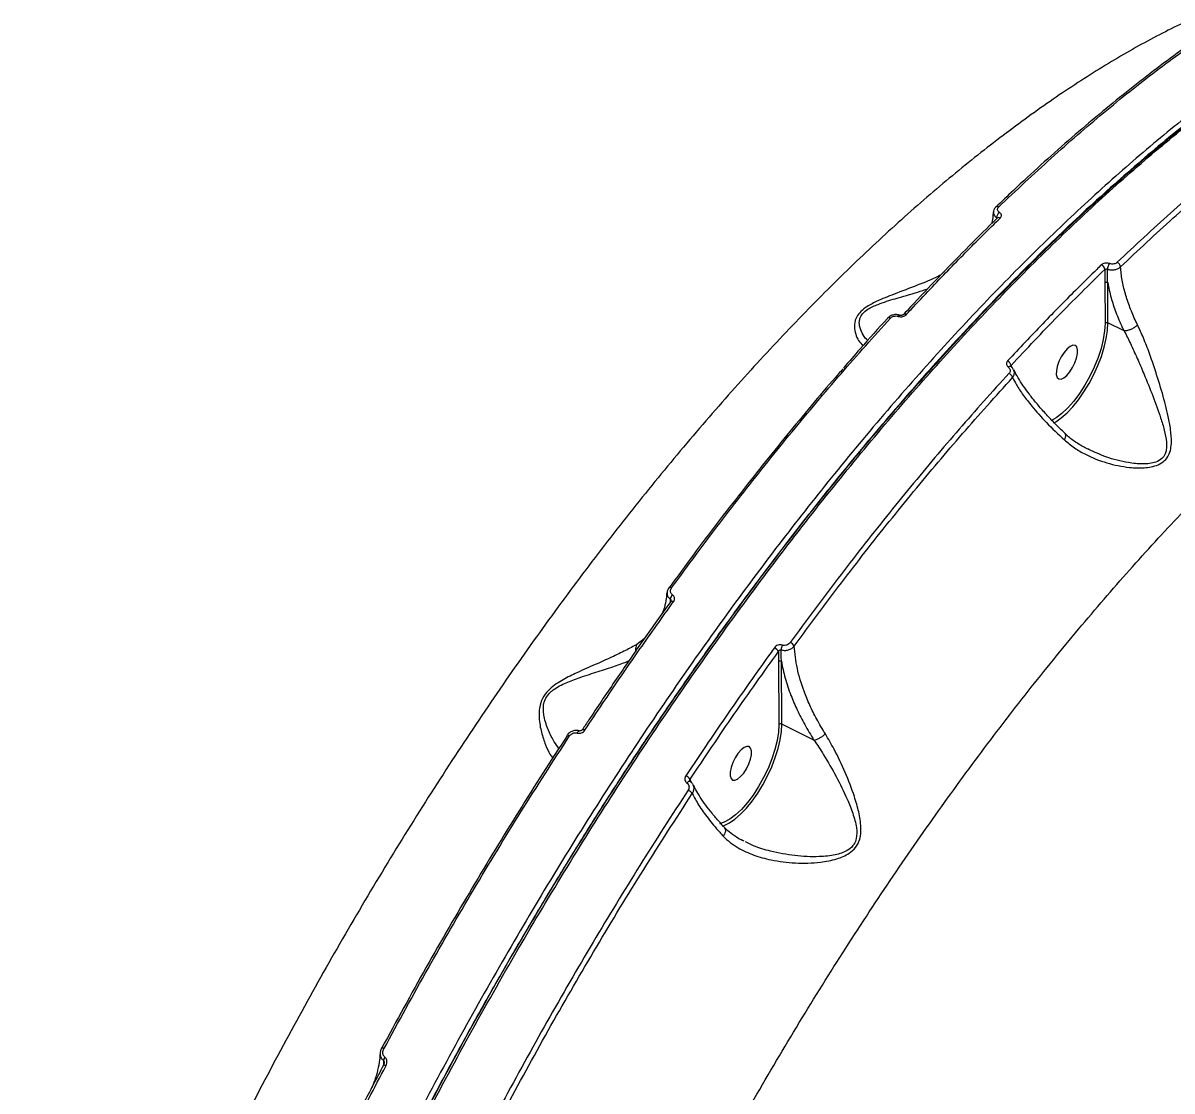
# Model space of a CAD drawing. Header units: millimetres. Extents: x -6879 to 7341, y -8047 to 7187.
# Drawn here: x -272.4 to 4.3, y 3752.5 to 4009.6 of the extents above; entities that cross this region are included whole.
import ezdxf

# ---------------------------------------------------------------- set-up
doc = ezdxf.new("R2010")
doc.units = ezdxf.units.MM
for name, color, linetype in [('DIKOM_ОБЪЕКТ', 7, 'Continuous'), ('DIKOM_РАЗМЕР_ЗОНА', 7, 'Continuous'), ('DIKOM_РАЗМЕР_ОБЪЕКТА', 7, 'Continuous')]:
    doc.layers.add(name, color=color, linetype=linetype)
doc.styles.add('style1', font='arial.ttf', dxfattribs={"width": 0.8})
doc.dimstyles.new('1-50', dxfattribs={"dimtxt": 300, "dimasz": 200, "dimexe": 100, "dimexo": 0, "dimgap": 100, "dimtad": 0, "dimdec": 0, "dimtxsty": 'style1', "dimcen": 0, "dimclrd": 7, "dimclre": 7, "dimadec": 1, "dimazin": 2, "dimtfac": 1, "dimtdec": 0, "dimtmove": 1, "dimatfit": 3, "dimfxl": 0, "dimlwd": 25, "dimlwe": 18, "dimarcsym": 0})

# ---------------------------------------------------------------- blocks, each defined once
blk = doc.blocks.new('*D19')
at = {"layer": 'Defpoints', "color": 0, "transparency": 16777216}
for p in [(5624.04, 6094.27), (-4435.35, 2864.29), (5624.04, -2640.11)]:
    blk.add_point(p, dxfattribs=at)
at = {"layer": 'DIKOM_РАЗМЕР_ОБЪЕКТА', "color": 7, "lineweight": 18, "transparency": 16777216}
for p, q in [((-4435.35, 2864.29), (-4435.35, 6194.27)), ((5624.04, -2640.11), (5624.04, 6194.27))]:
    blk.add_line(p, q, dxfattribs=at)
at = {"layer": 'DIKOM_РАЗМЕР_ОБЪЕКТА', "color": 7, "lineweight": 25, "transparency": 16777216}
for p, q in [((-4235.35, 6094.27), (2113.67, 6094.27)), ((5424.04, 6094.27), (3193.46, 6094.27))]:
    blk.add_line(p, q, dxfattribs=at)
at = {"layer": 'DIKOM_РАЗМЕР_ОБЪЕКТА', "color": 7, "transparency": 16777216}
for points in [[(-4235.35, 6127.6), (-4235.35, 6060.94), (-4435.35, 6094.27)], [(5424.04, 6127.6), (5424.04, 6060.94), (5624.04, 6094.27)]]:
    blk.add_solid(points, dxfattribs=at)
at = {"layer": 'DIKOM_РАЗМЕР_ОБЪЕКТА', "color": 0, "transparency": 16777216, "insert": (2653.56, 6094.27), "char_height": 300, "attachment_point": 5, "style": 'style1'}
blk.add_mtext('10100', dxfattribs=at)
blk = doc.blocks.new('*D17')
at = {"layer": 'Defpoints', "color": 0, "transparency": 16777216}
for p in [(-5935.35, 6990.27), (-5935.35, 998.27), (7340.79, -2830.86)]:
    blk.add_point(p, dxfattribs=at)
at = {"layer": 'DIKOM_РАЗМЕР_ЗОНА', "color": 7, "lineweight": 18, "transparency": 16777216}
for p, q in [((-5935.35, 998.27), (-5935.35, 7090.27)), ((7340.79, -2830.86), (7340.79, 7090.27))]:
    blk.add_line(p, q, dxfattribs=at)
at = {"layer": 'DIKOM_РАЗМЕР_ЗОНА', "color": 7, "lineweight": 25, "transparency": 16777216}
for p, q in [((-5735.35, 6990.27), (2016.67, 6990.27)), ((7140.79, 6990.27), (3096.46, 6990.27))]:
    blk.add_line(p, q, dxfattribs=at)
at = {"layer": 'DIKOM_РАЗМЕР_ЗОНА', "color": 7, "transparency": 16777216}
for points in [[(-5735.35, 7023.6), (-5735.35, 6956.94), (-5935.35, 6990.27)], [(7140.79, 7023.6), (7140.79, 6956.94), (7340.79, 6990.27)]]:
    blk.add_solid(points, dxfattribs=at)
at = {"layer": 'DIKOM_РАЗМЕР_ЗОНА', "color": 0, "transparency": 16777216, "insert": (2556.56, 6990.27), "char_height": 300, "attachment_point": 5, "style": 'style1'}
blk.add_mtext('13300', dxfattribs=at)

msp = doc.modelspace()

# ---------------------------------------------------------------- linework, layer by layer
at = {"layer": 'DIKOM_ОБЪЕКТ', "color": 7, "linetype": 'Continuous', "lineweight": 15}
for p, q in [((-38.19, 3965.29), (-38.23, 3965.25)), ((-38, 3962.72), (-38, 3962.42)), ((-37.81, 3962.61), (-37.82, 3962.61)), ((-11.93, 3950.25), (-11.93, 3946.98)), ((-11.93, 3946.98), (-11.86, 3937.27)), ((-11.16, 3937.36), (-11.23, 3947.07)), ((-64.25, 3938.51), (-64.27, 3938.49)), ((-7.3, 3935.44), (-11.16, 3937.36)), ((-34.24, 3926.56), (-34.48, 3927.14)), ((-15.78, 3906.93), (-16.02, 3907.04)), ((-122.82, 3861.34), (-124.6, 3859.99)), ((-90.51, 3858.26), (-90.5, 3855.83)), ((-90.5, 3855.83), (-90.39, 3840.7)), ((-89.69, 3840.79), (-89.81, 3855.92)), ((-81.96, 3836.94), (-89.69, 3840.79)), ((-111.43, 3826.68), (-111.78, 3827.5)), ((-98.76, 3812.6), (-99.08, 3812.75))]:
    msp.add_line(p, q, dxfattribs=at)
at = {"layer": 'DIKOM_ОБЪЕКТ', "color": 7, "linetype": 'Continuous', "lineweight": 15, "flags": 128}
for points in [[(-61.64, 3938.95), (-61.57, 3939.05), (-61.5, 3939.13), (-61.43, 3939.18), (-61.37, 3939.22), (-61.31, 3939.23), (-61.28, 3939.22)], [(-11.86, 3937.27), (-11.96, 3935.43), (-12.29, 3933.4), (-12.82, 3931.25), (-13.55, 3929.01), (-14.46, 3926.75), (-15.53, 3924.52), (-16.73, 3922.37), (-18.03, 3920.35), (-19.41, 3918.51), (-20.82, 3916.9), (-22.24, 3915.55), (-23.63, 3914.5), (-24.76, 3913.86)], [(-24.22, 3913.34), (-23.75, 3913.6), (-22.41, 3914.52), (-21.02, 3915.73), (-19.64, 3917.19), (-18.27, 3918.88), (-16.95, 3920.76), (-15.71, 3922.79), (-14.58, 3924.93), (-13.58, 3927.13), (-12.73, 3929.33), (-12.05, 3931.51), (-11.56, 3933.6), (-11.26, 3935.57), (-11.16, 3937.36)], [(-19.06, 3931.96), (-19.61, 3932), (-20.27, 3931.72), (-20.99, 3931.12), (-21.72, 3930.27), (-22.4, 3929.23), (-22.96, 3928.08), (-23.37, 3926.91), (-23.59, 3925.83), (-23.6, 3924.92), (-23.41, 3924.25), (-23.02, 3923.88), (-22.47, 3923.83), (-21.81, 3924.12), (-21.08, 3924.71), (-20.35, 3925.57), (-19.68, 3926.61), (-19.12, 3927.76), (-18.71, 3928.92), (-18.49, 3930), (-18.48, 3930.92), (-18.67, 3931.59), (-19.06, 3931.96)], [(-116.25, 3873.57), (-116.4, 3873.64), (-116.54, 3873.69), (-116.66, 3873.71), (-116.76, 3873.71), (-116.84, 3873.69), (-116.88, 3873.65)], [(-115.84, 3870.2), (-115.99, 3870.27), (-116.13, 3870.31), (-116.26, 3870.34), (-116.36, 3870.34), (-116.44, 3870.31), (-116.48, 3870.27)], [(-104.01, 3816.26), (-103.62, 3816.39), (-102.34, 3816.99), (-101, 3817.91), (-99.62, 3819.1), (-98.22, 3820.56), (-96.85, 3822.25), (-95.52, 3824.14), (-94.28, 3826.17), (-93.14, 3828.31), (-92.13, 3830.52), (-91.28, 3832.73), (-90.59, 3834.92), (-90.09, 3837.02), (-89.79, 3838.99), (-89.69, 3840.79)], [(-141.44, 3838.08), (-141.45, 3838.03), (-141.43, 3837.96)], [(-140.83, 3837.95), (-140.97, 3838.02), (-141.11, 3838.07), (-141.23, 3838.1), (-141.32, 3838.11), (-141.39, 3838.11), (-141.44, 3838.08), (-141.44, 3838.08)], [(-138.98, 3838.64), (-138.89, 3838.8), (-138.8, 3838.94), (-138.71, 3839.05), (-138.61, 3839.12), (-138.53, 3839.16), (-138.45, 3839.16), (-138.44, 3839.16)], [(-137.14, 3839.31), (-137.29, 3839.38), (-137.43, 3839.44), (-137.55, 3839.47), (-137.65, 3839.47), (-137.72, 3839.46), (-137.75, 3839.43)], [(-90.39, 3840.7), (-90.5, 3838.85), (-90.82, 3836.82), (-91.36, 3834.65), (-92.1, 3832.41), (-93.01, 3830.14), (-94.09, 3827.9), (-95.3, 3825.74), (-96.61, 3823.72), (-97.99, 3821.88), (-99.41, 3820.27), (-100.84, 3818.93), (-102.23, 3817.89), (-103.56, 3817.17), (-104.71, 3816.82)], [(-97.59, 3835.39), (-98.14, 3835.43), (-98.8, 3835.15), (-99.53, 3834.56), (-100.26, 3833.7), (-100.93, 3832.66), (-101.5, 3831.51), (-101.9, 3830.35), (-102.12, 3829.26), (-102.14, 3828.35), (-101.94, 3827.68), (-101.55, 3827.31), (-101.01, 3827.26), (-100.34, 3827.55), (-99.62, 3828.14), (-98.89, 3829), (-98.21, 3830.04), (-97.65, 3831.19), (-97.24, 3832.35), (-97.02, 3833.43), (-97.01, 3834.35), (-97.21, 3835.02), (-97.59, 3835.39)], [(-111.75, 3827), (-111.8, 3827.02), (-111.9, 3827.03), (-112.01, 3827.01), (-112.14, 3826.95), (-112.28, 3826.86), (-112.41, 3826.75), (-112.54, 3826.61)], [(-186.07, 3762.87), (-186.07, 3762.86), (-186.06, 3762.85)]]:
    msp.add_lwpolyline(points, dxfattribs=at)
at = {"layer": 'DIKOM_ОБЪЕКТ', "color": 7, "linetype": 'Continuous', "lineweight": 15}
for centre, radius, start, end in [((-37.83, 3964.79), 0.621, 55.9847, 125.3687), ((-36.3, 3962.58), 1.7, 125.5485, 175.3709), ((-37.45, 3962.12), 0.611, 55.3327, 127.1195), ((-8.53, 3950.1), 2.78, 145.7156, 175.7841), ((-9.54, 3950.69), 1.41, 7.0591, 64.0863), ((-13.32, 3950.12), 1.39, 5.3204, 64.5539), ((-11.51, 3946.51), 0.629, 63.4495, 131.3266), ((-63.91, 3938.02), 0.596, 53.8663, 124.8117), ((-60.05, 3938.93), 0.585, 53.2585, 127.2172), ((-11.44, 3936.8), 0.629, 63.4487, 131.3274), ((-35.96, 3926.85), 1.5, 11.1079, 65.142), ((-34.74, 3926.35), 0.555, 71.651, 138.7449), ((-35.65, 3923.84), 1.55, 13.6743, 64.7097), ((-116.77, 3873.57), 0.147, 143.7142, 181.5329), ((-114.79, 3870.64), 1.78, 134.7599, 172.61), ((-88.58, 3858.51), 2.13, 29.5028, 65.2834), ((-92.34, 3857.27), 2.08, 28.3151, 65.7913), ((-87.41, 3858.64), 2.46, 151.4722, 179.106), ((-90.09, 3855.35), 0.629, 63.4571, 131.3189), ((-89.98, 3840.23), 0.629, 63.4474, 131.3335), ((-113.89, 3825.95), 2.62, 36.1638, 65.5921), ((-113.46, 3822.34), 2.8, 38.2502, 65.101), ((-186.31, 3761.52), 1.38, 55.0492, 80.0579), ((-183.93, 3759.56), 1.72, 142.6277, 171.0149), ((-186.12, 3756.71), 2.04, 58.8416, 75.6969)]:
    msp.add_arc(centre, radius, start, end, dxfattribs=at)
for points, knots in [([(149.26, 4030.74), (147.55, 4031.44), (142.92, 4033.31), (134.93, 4035.39), (125.18, 4036.69), (114.84, 4036.81), (103.92, 4035.7), (92.45, 4033.34), (80.68, 4029.79), (68.65, 4025.07), (56.42, 4019.27), (43.79, 4012.28), (30.79, 4004.07), (17.46, 3994.65), (4.08, 3984.22), (-9.3, 3972.84), (-22.62, 3960.59), (-36.11, 3947.28), (-49.73, 3932.89), (-63.43, 3917.47), (-76.75, 3901.53), (-89.65, 3885.18), (-102.11, 3868.53), (-114.49, 3851.12), (-126.75, 3832.96), (-138.84, 3814.11), (-150.65, 3794.7), (-162.15, 3774.8), (-173.3, 3754.46), (-184.13, 3733.61), (-194.59, 3712.3), (-204.63, 3690.6), (-214.03, 3668.98), (-222.77, 3647.52), (-230.85, 3626.28), (-238.4, 3604.92), (-245.38, 3583.51), (-251.73, 3562.13), (-257.03, 3542.47), (-259.95, 3530.11), (-261.24, 3524.64)], [0, 0, 0, 0, 0.015651, 0.042167, 0.068704, 0.09522, 0.122506, 0.149814, 0.1771, 0.203616, 0.230153, 0.256669, 0.283955, 0.311263, 0.33855, 0.365065, 0.391602, 0.418118, 0.445404, 0.472713, 0.499999, 0.52556, 0.551139, 0.576701, 0.602949, 0.629218, 0.655467, 0.681983, 0.708519, 0.735035, 0.762321, 0.78963, 0.816916, 0.843432, 0.869969, 0.896485, 0.923771, 0.951079, 0.978366, 1, 1, 1, 1]), ([(126.92, 4035.74), (126.7, 4035.76), (124.85, 4035.95), (121.26, 4036.04), (116.14, 4035.97), (110.91, 4035.58), (105.56, 4034.92), (100.1, 4033.96), (94.52, 4032.7), (88.82, 4031.16), (83.01, 4029.33), (77.11, 4027.21), (71.13, 4024.81), (65.1, 4022.15), (59.03, 4019.21), (52.9, 4016.01), (46.72, 4012.53), (40.48, 4008.79), (34.18, 4004.78), (27.83, 4000.5), (21.41, 3995.94), (14.93, 3991.11), (8.38, 3986), (1.79, 3980.63), (-4.82, 3975.03), (-11.42, 3969.2), (-18.02, 3963.16), (-24.6, 3956.9), (-31.18, 3950.43), (-37.75, 3943.74), (-44.32, 3936.82), (-50.89, 3929.69), (-57.46, 3922.33), (-64.03, 3914.75), (-70.61, 3906.93), (-77.19, 3898.91), (-83.73, 3890.69), (-90.21, 3882.33), (-96.62, 3873.82), (-102.96, 3865.18), (-109.23, 3856.4), (-115.44, 3847.48), (-121.59, 3838.41), (-127.68, 3829.2), (-133.71, 3819.83), (-139.67, 3810.31), (-145.59, 3800.64), (-151.44, 3790.81), (-157.21, 3780.88), (-162.88, 3770.87), (-168.42, 3760.81), (-173.84, 3750.7), (-179.15, 3740.56), (-184.33, 3730.36), (-189.4, 3720.1), (-194.36, 3709.79), (-199.2, 3699.42), (-203.93, 3688.99), (-208.55, 3678.49), (-213.05, 3667.93), (-217.44, 3657.33), (-221.68, 3646.75), (-225.76, 3636.21), (-229.68, 3625.72), (-233.45, 3615.29), (-237.05, 3604.9), (-240.5, 3594.56), (-243.79, 3584.25), (-246.93, 3573.99), (-249.92, 3563.76), (-252.76, 3553.56), (-255.43, 3543.4), (-257.8, 3533.96), (-259.2, 3527.95), (-259.82, 3525.29)], [0, 0, 0, 0, 0.0019, 0.01588, 0.029853, 0.043833, 0.057831, 0.071862, 0.085941, 0.100083, 0.114302, 0.128567, 0.142778, 0.156919, 0.171006, 0.185054, 0.19908, 0.2131, 0.227127, 0.241174, 0.255256, 0.269388, 0.283588, 0.297851, 0.312092, 0.326248, 0.340343, 0.354395, 0.368418, 0.382428, 0.396443, 0.410472, 0.424531, 0.438637, 0.452806, 0.467048, 0.481292, 0.495462, 0.509568, 0.523624, 0.537648, 0.551655, 0.565661, 0.579679, 0.593723, 0.607808, 0.621952, 0.636169, 0.650415, 0.664605, 0.678726, 0.692794, 0.706824, 0.720832, 0.734836, 0.748847, 0.762881, 0.776951, 0.791075, 0.805268, 0.819516, 0.833736, 0.847877, 0.86196, 0.876001, 0.890015, 0.90402, 0.91803, 0.932057, 0.946117, 0.960225, 0.974398, 0.988642, 1, 1, 1, 1]), ([(-259.66, 3525.47), (-258.44, 3530.62), (-255.63, 3542.53), (-250.48, 3561.61), (-244.24, 3582.64), (-237.32, 3603.92), (-229.76, 3625.36), (-221.61, 3646.85), (-212.87, 3668.33), (-203.55, 3689.76), (-193.68, 3711.1), (-183.3, 3732.3), (-172.45, 3753.24), (-161.18, 3773.84), (-149.67, 3793.78), (-137.94, 3813.03), (-126.04, 3831.6), (-113.86, 3849.67), (-101.44, 3867.17), (-88.85, 3884.02), (-75.95, 3900.38), (-62.75, 3916.17), (-49.28, 3931.35), (-35.74, 3945.67), (-22.2, 3959.08), (-8.71, 3971.51), (4.68, 3982.92), (17.94, 3993.26), (31.06, 4002.53), (43.99, 4010.72), (56.68, 4017.79), (69.07, 4023.71), (80.35, 4028.15), (90.57, 4031.33), (99.79, 4033.5), (108.74, 4034.89), (117.5, 4035.5), (126.03, 4035.28), (134.29, 4034.21), (142.22, 4032.35), (147.17, 4030.41), (149.65, 4029.44)], [0, 0, 0, 0, 0.020433, 0.047303, 0.0742577, 0.1012555, 0.1282534, 0.1552081, 0.1820781, 0.2089481, 0.2359029, 0.2629007, 0.2898985, 0.3168533, 0.3437233, 0.3696029, 0.3955582, 0.4215519, 0.4475457, 0.473501, 0.4993807, 0.5262505, 0.5532052, 0.5802031, 0.6072009, 0.6341554, 0.6610255, 0.6878954, 0.7148501, 0.7418479, 0.7688455, 0.7958001, 0.8226701, 0.8444426, 0.8662375, 0.8880323, 0.9098048, 0.9323412, 0.9549024, 0.9774638, 1, 1, 1, 1]), ([(-259.39, 3524.75), (-258.46, 3528.71), (-255.95, 3539.36), (-251.29, 3557.02), (-245.27, 3577.74), (-238.52, 3598.9), (-231.05, 3620.43), (-222.87, 3642.28), (-214.15, 3663.94), (-204.95, 3685.37), (-195.31, 3706.49), (-185.08, 3727.65), (-174.26, 3748.77), (-162.88, 3769.78), (-151.19, 3790.21), (-139.24, 3810.02), (-127.08, 3829.15), (-114.51, 3847.92), (-101.56, 3866.25), (-88.26, 3884.06), (-74.91, 3900.96), (-61.56, 3916.91), (-48.25, 3931.89), (-34.76, 3946.16), (-21.14, 3959.63), (-7.43, 3972.23), (6.07, 3983.69), (19.32, 3993.99), (32.28, 4003.14), (45.16, 4011.3), (57.92, 4018.39), (70.5, 4024.36), (82.12, 4028.88), (92.79, 4032.14), (102.57, 4034.33), (112.05, 4035.61), (120.28, 4036.06), (125.19, 4035.69), (127.18, 4035.54)], [0, 0, 0, 0, 0.016806, 0.045276, 0.073769, 0.102239, 0.131537, 0.160858, 0.190155, 0.218625, 0.247118, 0.275588, 0.304886, 0.334207, 0.363504, 0.391975, 0.420467, 0.448937, 0.478235, 0.507556, 0.536853, 0.565324, 0.593816, 0.622286, 0.651584, 0.680905, 0.710202, 0.738673, 0.767165, 0.795635, 0.824932, 0.854254, 0.883551, 0.90833, 0.933138, 0.957947, 0.98299, 1, 1, 1, 1]), ([(36.89, 4020.35), (35.36, 4020.01), (30.38, 4018.92), (21.56, 4015.92), (10.49, 4011.42), (-0.87, 4005.79), (-12.49, 3999.11), (-24.35, 3991.39), (-36.4, 3982.66), (-48.6, 3972.98), (-60.89, 3962.39), (-73.22, 3950.9), (-85.59, 3938.51), (-97.97, 3925.27), (-110.32, 3911.23), (-122.58, 3896.46), (-134.7, 3881.02), (-146.64, 3864.94), (-158.39, 3848.24), (-169.92, 3830.97), (-181.2, 3813.18), (-192.17, 3794.96), (-202.79, 3776.39), (-213.03, 3757.52), (-222.86, 3738.38), (-232.27, 3718.99), (-241.24, 3699.43), (-249.72, 3679.8), (-257.68, 3660.19), (-264.52, 3642.11), (-270.41, 3625.58), (-273.7, 3615.6), (-275.34, 3610.61)], [0, 0, 0, 0, 0.015209, 0.049708, 0.084152, 0.118488, 0.152825, 0.18727, 0.221771, 0.256271, 0.290716, 0.325054, 0.359415, 0.393884, 0.428408, 0.462933, 0.497402, 0.531764, 0.566181, 0.600706, 0.635286, 0.669866, 0.704391, 0.738809, 0.773311, 0.80792, 0.842585, 0.877251, 0.911861, 0.946363, 0.973182, 1, 1, 1, 1]), ([(12.19, 4007.09), (12.11, 4007.03), (9.88, 4005.52), (5.49, 4002.32), (-1, 3997.46), (-7.54, 3992.33), (-14.1, 3986.94), (-20.7, 3981.31), (-27.31, 3975.43), (-33.15, 3970.07), (-36.78, 3966.58), (-38.19, 3965.22)], [0, 0, 0, 0, 0.005263, 0.135253, 0.265358, 0.395552, 0.525804, 0.656085, 0.786357, 0.916591, 1, 1, 1, 1]), ([(-37.48, 3965.3), (-33.26, 3969.28), (-24.81, 3977.25), (-12.17, 3988.12), (0.44, 3998.24), (8.75, 4004.18), (12.91, 4007.15)], [0, 0, 0, 0, 0.248596, 0.49719, 0.748595, 1, 1, 1, 1]), ([(41.44, 3993.64), (37.33, 3990.72), (29.12, 3984.87), (16.57, 3974.85), (3.89, 3964), (-4.65, 3955.97), (-8.92, 3951.96)], [0, 0, 0, 0, 0.248595, 0.49719, 0.748595, 1, 1, 1, 1]), ([(-8.14, 3950.87), (-3.93, 3954.83), (4.5, 3962.75), (17.11, 3973.55), (29.68, 3983.6), (37.97, 3989.5), (42.11, 3992.45)], [0, 0, 0, 0, 0.248596, 0.49719, 0.748596, 1, 1, 1, 1]), ([(-177.96, 3563.07), (-176.21, 3568.75), (-172.7, 3580.12), (-166.86, 3597.32), (-160.61, 3614.57), (-153.83, 3632.08), (-146.54, 3649.82), (-138.72, 3667.73), (-130.5, 3685.53), (-121.62, 3703.76), (-112.03, 3722.37), (-101.72, 3741.28), (-91.03, 3759.85), (-80, 3778.01), (-68.69, 3795.66), (-57.14, 3812.72), (-45.37, 3829.16), (-33.42, 3844.97), (-21.29, 3860.11), (-9.05, 3874.52), (3.24, 3888.13), (15.53, 3900.89), (27.81, 3912.74), (40.04, 3923.69), (52.22, 3933.74), (64.27, 3942.82), (76.14, 3950.9), (88.01, 3958.08), (99.83, 3964.25), (111.55, 3969.35), (122.95, 3973.26), (133.95, 3975.93), (144.58, 3977.46), (151.26, 3977.43), (154.6, 3977.42)], [0, 0, 0, 0, 0.027766, 0.055566, 0.083366, 0.111132, 0.140037, 0.16898, 0.197923, 0.226828, 0.258637, 0.290548, 0.32251, 0.354472, 0.386382, 0.418191, 0.449895, 0.4817, 0.513556, 0.545411, 0.577215, 0.608919, 0.640548, 0.672276, 0.704055, 0.735835, 0.767563, 0.799191, 0.832594, 0.866027, 0.89943, 0.932943, 0.966487, 1, 1, 1, 1]), ([(-38.17, 3965.27), (-38.29, 3965.15), (-38.57, 3964.87), (-38.77, 3964.42), (-38.74, 3964.12), (-38.74, 3964.06)], [0, 0, 0, 0, 0.3623083, 0.8623859, 1, 1, 1, 1]), ([(-37.29, 3963.96), (-37.4, 3964.05), (-37.62, 3964.23), (-37.77, 3964.58), (-37.75, 3964.93), (-37.61, 3965.17), (-37.5, 3965.28), (-37.48, 3965.3)], [0, 0, 0, 0, 0.237728, 0.475495, 0.713754, 0.952028, 1, 1, 1, 1]), ([(-37.81, 3962.61), (-38.14, 3962.29), (-40.67, 3959.87), (-45.42, 3955.11), (-52.06, 3948.3), (-57.06, 3943.04), (-59.83, 3940), (-60.4, 3939.38)], [0, 0, 0, 0, 0.043144, 0.336724, 0.630911, 0.924817, 1, 1, 1, 1]), ([(-59.7, 3939.39), (-59.32, 3939.81), (-57.41, 3941.88), (-52.69, 3946.91), (-45.54, 3954.34), (-39.91, 3959.86), (-37.1, 3962.63)], [0, 0, 0, 0, 0.050768, 0.253853, 0.6267, 1, 1, 1, 1]), ([(-38.82, 3964.1), (-38.84, 3963.6), (-38.88, 3962.61), (-39.07, 3961.73), (-39.17, 3961.29)], [0, 0, 0, 0, 0.498633, 1, 1, 1, 1]), ([(-38.73, 3964.09), (-38.74, 3963.99), (-38.78, 3963.68), (-38.54, 3963.18), (-38.18, 3962.87), (-38, 3962.72)], [0, 0, 0, 0, 0.212974, 0.606363, 1, 1, 1, 1]), ([(-38, 3962.72), (-37.96, 3962.69), (-37.9, 3962.65), (-37.88, 3962.6), (-37.87, 3962.58)], [0, 0, 0, 0, 0.666264, 1, 1, 1, 1]), ([(-37.1, 3962.63), (-37.08, 3962.65), (-36.97, 3962.76), (-36.83, 3963), (-36.81, 3963.35), (-36.96, 3963.7), (-37.18, 3963.87), (-37.29, 3963.96)], [0, 0, 0, 0, 0.048934, 0.287079, 0.524996, 0.76258, 1, 1, 1, 1]), ([(-10.82, 3951.67), (-10.86, 3951.68), (-11.04, 3951.74), (-11.41, 3951.81), (-11.92, 3951.78), (-12.39, 3951.64), (-12.61, 3951.46), (-12.72, 3951.38)], [0, 0, 0, 0, 0.04794, 0.28563, 0.523616, 0.761769, 1, 1, 1, 1]), ([(-8.92, 3951.96), (-9.03, 3951.87), (-9.25, 3951.7), (-9.73, 3951.56), (-10.24, 3951.53), (-10.61, 3951.6), (-10.79, 3951.66), (-10.82, 3951.67)], [0, 0, 0, 0, 0.237812, 0.475485, 0.713515, 0.951541, 1, 1, 1, 1]), ([(-51.45, 3948.9), (-51.63, 3948.81), (-53.34, 3947.92), (-57.13, 3946.39), (-61.5, 3944.74), (-64.83, 3943.45), (-67.19, 3942.44), (-69.4, 3941.27), (-71.05, 3939.85), (-72.06, 3938.24), (-72.32, 3936.43), (-71.96, 3934.64), (-71.25, 3932.98), (-70.53, 3932.27), (-70.16, 3931.89)], [0, 0, 0, 0, 0.017082, 0.16385, 0.314985, 0.372285, 0.430268, 0.506908, 0.561491, 0.615905, 0.702781, 0.795972, 0.891177, 1, 1, 1, 1]), ([(-12.72, 3951.38), (-13.1, 3951.01), (-15.01, 3949.15), (-19.74, 3944.5), (-26.89, 3937.23), (-32.51, 3931.22), (-35.32, 3928.22)], [0, 0, 0, 0, 0.050771, 0.253857, 0.626699, 1, 1, 1, 1]), ([(-34.48, 3927.14), (-30.73, 3931.15), (-23.21, 3939.17), (-15.69, 3946.55), (-11.93, 3950.25)], [0, 0, 0, 0, 0.499448, 1, 1, 1, 1]), ([(-11.93, 3950.25), (-11.89, 3950.27), (-11.82, 3950.32), (-11.66, 3950.36), (-11.5, 3950.36), (-11.37, 3950.34), (-11.31, 3950.31), (-11.3, 3950.31)], [0, 0, 0, 0, 0.238475, 0.476988, 0.714911, 0.952201, 1, 1, 1, 1]), ([(-11.3, 3950.31), (-11.25, 3950.29), (-10.94, 3950.19), (-10.32, 3950.1), (-9.47, 3950.17), (-8.69, 3950.42), (-8.32, 3950.72), (-8.14, 3950.87)], [0, 0, 0, 0, 0.048535, 0.286734, 0.524688, 0.762289, 1, 1, 1, 1]), ([(-11.23, 3947.07), (-11.24, 3947.31), (-11.28, 3948.39), (-11.29, 3949.47), (-11.3, 3950.31)], [0, 0, 0, 0, 0.218567, 1, 1, 1, 1]), ([(-4.03, 3936.89), (-4.16, 3937.16), (-4.85, 3938.56), (-5.92, 3941.09), (-7.03, 3944.43), (-7.82, 3947.73), (-8.03, 3949.81), (-8.14, 3950.87)], [0, 0, 0, 0, 0.056393, 0.288297, 0.522769, 0.760001, 1, 1, 1, 1]), ([(-11.23, 3947.07), (-10.99, 3945.87), (-10.51, 3943.54), (-9.29, 3939.92), (-8.17, 3937.23), (-7.44, 3935.73), (-7.3, 3935.44)], [0, 0, 0, 0, 0.3208289, 0.6223537, 0.9272331, 1, 1, 1, 1]), ([(-69.02, 3933.15), (-69.13, 3933.24), (-69.64, 3933.67), (-70.38, 3934.85), (-70.95, 3936.25), (-71.08, 3937.51), (-70.94, 3938.51), (-70.33, 3939.64), (-68.82, 3940.88), (-66.73, 3941.81), (-64.48, 3942.59), (-61.25, 3943.56), (-57.85, 3944.5), (-55.36, 3945.34), (-54.57, 3945.61)], [0, 0, 0, 0, 0.0302342, 0.1478774, 0.2652106, 0.3170747, 0.3687598, 0.4306247, 0.4921336, 0.5817196, 0.6523455, 0.7231165, 0.9118912, 1, 1, 1, 1]), ([(-116.25, 3873.57), (-114.28, 3876.26), (-108.53, 3884.12), (-98.87, 3896.75), (-87.23, 3911.28), (-75.45, 3925.28), (-67.52, 3934.1), (-63.55, 3938.51)], [0, 0, 0, 0, 0.114454, 0.334765, 0.555076, 0.777538, 1, 1, 1, 1]), ([(-64.24, 3938.46), (-64.25, 3938.46), (-66.46, 3936.1), (-70, 3932.11), (-73.53, 3928.05), (-74.86, 3926.52)], [0, 0, 0, 0, 0.000874, 0.622642, 1, 1, 1, 1]), ([(-61.29, 3939.2), (-61.48, 3939.26), (-61.95, 3939.42), (-62.76, 3939.36), (-63.61, 3939.08), (-64.03, 3938.7), (-64.24, 3938.51)], [0, 0, 0, 0, 0.190111, 0.455882, 0.729771, 1, 1, 1, 1]), ([(-63.55, 3938.51), (-63.44, 3938.61), (-63.2, 3938.82), (-62.71, 3939.01), (-62.19, 3939.07), (-61.83, 3939.01), (-61.66, 3938.95), (-61.64, 3938.95)], [0, 0, 0, 0, 0.248662, 0.497531, 0.738961, 0.970313, 1, 1, 1, 1]), ([(-61.64, 3938.95), (-61.47, 3938.9), (-61.12, 3938.82), (-60.56, 3938.89), (-60.06, 3939.08), (-59.82, 3939.29), (-59.7, 3939.39)], [0, 0, 0, 0, 0.259218, 0.502139, 0.751107, 1, 1, 1, 1]), ([(-60.4, 3939.4), (-60.41, 3939.39), (-60.42, 3939.37), (-60.51, 3939.3), (-60.67, 3939.23), (-60.86, 3939.19), (-61.04, 3939.18), (-61.19, 3939.2), (-61.25, 3939.22), (-61.27, 3939.23)], [0, 0, 0, 0, 0.054785, 0.255773, 0.434183, 0.612647, 0.765739, 0.923527, 1, 1, 1, 1]), ([(-21.67, 3909.2), (-20.88, 3908.55), (-19.3, 3907.25), (-15.91, 3905.31), (-11.49, 3903.53), (-6.67, 3902.55), (-3.03, 3902.42), (-0.73, 3902.7), (1.02, 3903.2), (2.52, 3904.12), (3.52, 3905.48), (4, 3907.01), (4.19, 3909.07), (3.98, 3911.7), (3.22, 3915.6), (1.99, 3920.4), (0.4, 3925.5), (-1.14, 3930), (-2.55, 3933.68), (-3.56, 3935.86), (-4.03, 3936.89)], [0, 0, 0, 0, 0.051932, 0.10389, 0.195155, 0.286405, 0.343702, 0.373134, 0.402472, 0.436683, 0.467113, 0.496977, 0.52697, 0.580893, 0.634956, 0.72659, 0.818133, 0.881057, 0.943892, 1, 1, 1, 1]), ([(-7.29, 3935.44), (-7.29, 3935.44), (-6.73, 3934.49), (-5.72, 3932.33), (-4.1, 3928.86), (-2.29, 3924.59), (-0.32, 3919.76), (1.31, 3915.24), (2.45, 3911.57), (2.96, 3909.01), (2.98, 3907.08), (2.63, 3905.72), (1.86, 3904.59), (0.46, 3903.83), (-1.18, 3903.49), (-3.4, 3903.38), (-6.95, 3903.76), (-11.39, 3904.84), (-14.42, 3906.29), (-15.78, 3906.93)], [0, 0, 0, 0, 0.000037, 0.064313, 0.137376, 0.210537, 0.317286, 0.424121, 0.485661, 0.547024, 0.587632, 0.611551, 0.642979, 0.678521, 0.710446, 0.742518, 0.807427, 0.913465, 1, 1, 1, 1]), ([(-7.3, 3935.44), (-7.3, 3935.44), (-7.3, 3935.44), (-7.29, 3935.44), (-7.29, 3935.44)], [0, 0, 0, 0, 0.663019, 1, 1, 1, 1]), ([(-4.03, 3936.89), (-4.06, 3936.86), (-4.17, 3936.74), (-4.5, 3936.46), (-5.09, 3936.06), (-5.86, 3935.7), (-6.64, 3935.47), (-7.08, 3935.45), (-7.29, 3935.44)], [0, 0, 0, 0, 0.035065, 0.155261, 0.366465, 0.577649, 0.788824, 1, 1, 1, 1]), ([(-35.32, 3928.22), (-35.36, 3928.18), (-35.48, 3928.03), (-35.62, 3927.74), (-35.63, 3927.36), (-35.48, 3926.99), (-35.26, 3926.81), (-35.16, 3926.72)], [0, 0, 0, 0, 0.0796171, 0.3195228, 0.5498013, 0.7748836, 1, 1, 1, 1]), ([(-35.16, 3926.72), (-35.05, 3926.63), (-34.83, 3926.45), (-34.69, 3926.09), (-34.7, 3925.71), (-34.83, 3925.42), (-34.96, 3925.28), (-34.99, 3925.24)], [0, 0, 0, 0, 0.226314, 0.452763, 0.682404, 0.920749, 1, 1, 1, 1]), ([(-34.59, 3926.91), (-34.6, 3926.92), (-34.63, 3926.97), (-34.6, 3927.04), (-34.54, 3927.11), (-34.49, 3927.13), (-34.48, 3927.14)], [0, 0, 0, 0, 0.152375, 0.495243, 0.872423, 1, 1, 1, 1]), ([(-34.56, 3926.88), (-34.57, 3926.88), (-34.6, 3926.9), (-34.61, 3926.92), (-34.6, 3926.91), (-34.6, 3926.91)], [0, 0, 0, 0, 0.128737, 0.840636, 1, 1, 1, 1]), ([(-33.89, 3926.06), (-33.94, 3926.18), (-34.08, 3926.51), (-34.38, 3926.73), (-34.57, 3926.87)], [0, 0, 0, 0, 0.362314, 1, 1, 1, 1]), ([(-74.94, 3926.36), (-75.31, 3925.93), (-79.61, 3921.12), (-87.8, 3911.26), (-99.46, 3896.77), (-109.17, 3884.07), (-114.94, 3876.18), (-116.91, 3873.5)], [0, 0, 0, 0, 0.026543, 0.301605, 0.579353, 0.857101, 1, 1, 1, 1]), ([(-34.99, 3925.24), (-37.03, 3923), (-43, 3916.43), (-52.86, 3905.04), (-64.56, 3890.83), (-76.19, 3876.01), (-83.86, 3865.63), (-87.69, 3860.44)], [0, 0, 0, 0, 0.114455, 0.334766, 0.555076, 0.777537, 1, 1, 1, 1]), ([(-86.73, 3859.56), (-82.94, 3864.69), (-75.37, 3874.94), (-63.8, 3889.69), (-52.09, 3903.92), (-42.17, 3915.37), (-36.18, 3921.97), (-34.15, 3924.21)], [0, 0, 0, 0, 0.220311, 0.440622, 0.663085, 0.885546, 1, 1, 1, 1]), ([(-34.15, 3924.21), (-34.1, 3924.27), (-33.9, 3924.54), (-33.7, 3925.05), (-33.67, 3925.62), (-33.82, 3925.92), (-33.87, 3926.03)], [0, 0, 0, 0, 0.116991, 0.470344, 0.813715, 1, 1, 1, 1]), ([(-34.15, 3924.21), (-33.85, 3923.65), (-33.14, 3922.31), (-31.61, 3920.02), (-29.28, 3917), (-26.08, 3913.38), (-23.15, 3910.6), (-21.67, 3909.2)], [0, 0, 0, 0, 0.130169, 0.308141, 0.488275, 0.740853, 1, 1, 1, 1]), ([(-21.44, 3910.72), (-21.67, 3910.94), (-22.72, 3911.91), (-24.42, 3913.63), (-26.52, 3915.87), (-28.42, 3918.07), (-30.12, 3920.21), (-31.6, 3922.26), (-32.8, 3924.16), (-33.53, 3925.43), (-33.79, 3926.01), (-33.81, 3926.06)], [0, 0, 0, 0, 0.038786, 0.172995, 0.308638, 0.445314, 0.582489, 0.71933, 0.855033, 0.988838, 1, 1, 1, 1]), ([(-21.67, 3909.2), (-21.66, 3909.22), (-21.53, 3909.45), (-21.36, 3909.88), (-21.3, 3910.39), (-21.42, 3910.59), (-21.48, 3910.68)], [0, 0, 0, 0, 0.036201, 0.362999, 0.701898, 1, 1, 1, 1]), ([(-16.04, 3906.99), (-16.83, 3907.42), (-18.45, 3908.29), (-20.26, 3909.56), (-21.2, 3910.46), (-21.47, 3910.73)], [0, 0, 0, 0, 0.404719, 0.823044, 1, 1, 1, 1]), ([(-117.41, 3872.49), (-117.45, 3871.99), (-117.54, 3870.72), (-117.89, 3869.05), (-118.29, 3867.96), (-118.45, 3867.51)], [0, 0, 0, 0, 0.27436, 0.696267, 1, 1, 1, 1]), ([(-117.31, 3872.48), (-117.32, 3872.31), (-117.35, 3871.92), (-117.09, 3871.34), (-116.73, 3871.03), (-116.55, 3870.87)], [0, 0, 0, 0, 0.278936, 0.638677, 1, 1, 1, 1]), ([(-116.86, 3873.63), (-116.99, 3873.46), (-117.25, 3873.1), (-117.3, 3872.67), (-117.32, 3872.44)], [0, 0, 0, 0, 0.486305, 1, 1, 1, 1]), ([(-116.04, 3871.9), (-116.15, 3872), (-116.37, 3872.19), (-116.52, 3872.58), (-116.52, 3873.01), (-116.4, 3873.35), (-116.28, 3873.53), (-116.25, 3873.57)], [0, 0, 0, 0, 0.225648, 0.451332, 0.680166, 0.917587, 1, 1, 1, 1]), ([(-115.84, 3870.2), (-115.8, 3870.24), (-115.68, 3870.43), (-115.56, 3870.78), (-115.56, 3871.22), (-115.71, 3871.62), (-115.93, 3871.81), (-116.04, 3871.9)], [0, 0, 0, 0, 0.082577, 0.321731, 0.551291, 0.775585, 1, 1, 1, 1]), ([(-116.47, 3870.27), (-116.78, 3869.84), (-119.22, 3866.51), (-123.73, 3860.1), (-129.98, 3851.05), (-134.65, 3844.14), (-137.22, 3840.22), (-137.74, 3839.42)], [0, 0, 0, 0, 0.043062, 0.336556, 0.630668, 0.924508, 1, 1, 1, 1]), ([(-137.14, 3839.31), (-136.78, 3839.85), (-135.01, 3842.53), (-130.61, 3849.11), (-123.89, 3858.93), (-118.52, 3866.44), (-115.84, 3870.2)], [0, 0, 0, 0, 0.050768, 0.253847, 0.626696, 1, 1, 1, 1]), ([(-116.55, 3870.87), (-116.55, 3870.81), (-116.56, 3870.57), (-116.56, 3870.33), (-116.56, 3870.14)], [0, 0, 0, 0, 0.240499, 1, 1, 1, 1]), ([(-116.55, 3870.87), (-116.52, 3870.84), (-116.48, 3870.8), (-116.43, 3870.71), (-116.39, 3870.61), (-116.4, 3870.51), (-116.4, 3870.48)], [0, 0, 0, 0, 0.31945, 0.368337, 0.764052, 1, 1, 1, 1]), ([(-116.4, 3870.48), (-116.4, 3870.47), (-116.39, 3870.46), (-116.4, 3870.38), (-116.46, 3870.3), (-116.48, 3870.28)], [0, 0, 0, 0, 0.1425317, 0.7183791, 1, 1, 1, 1]), ([(-87.69, 3860.44), (-87.8, 3860.32), (-88.03, 3860.06), (-88.51, 3859.81), (-89.02, 3859.71), (-89.38, 3859.75), (-89.55, 3859.81), (-89.57, 3859.82)], [0, 0, 0, 0, 0.2478915, 0.4959073, 0.7364573, 0.9670186, 1, 1, 1, 1]), ([(-124.6, 3859.99), (-125.48, 3859.51), (-127.25, 3858.52), (-130.7, 3856.87), (-134.65, 3855.12), (-138.64, 3853.38), (-141.83, 3851.82), (-144.04, 3850.48), (-145.71, 3849.21), (-147.21, 3847.46), (-147.96, 3845.53), (-148.19, 3843.79), (-148.16, 3841.51), (-147.62, 3838.7), (-146.64, 3835.76), (-145.69, 3833.62), (-145.08, 3832.89), (-144.85, 3832.61)], [0, 0, 0, 0, 0.084778, 0.17184, 0.264386, 0.358801, 0.428195, 0.463446, 0.499692, 0.540819, 0.588455, 0.622873, 0.658107, 0.751429, 0.847375, 0.942641, 1, 1, 1, 1]), ([(-124.6, 3859.99), (-124.62, 3859.96), (-124.75, 3859.73), (-124.9, 3859.23), (-124.96, 3858.7), (-124.87, 3858.43), (-124.87, 3858.41)], [0, 0, 0, 0, 0.082145, 0.513301, 0.980673, 1, 1, 1, 1]), ([(-91.49, 3859.17), (-91.85, 3858.66), (-93.68, 3856.13), (-98.19, 3849.81), (-104.96, 3840.09), (-110.19, 3832.26), (-112.81, 3828.34)], [0, 0, 0, 0, 0.0507677, 0.2538477, 0.6266954, 1, 1, 1, 1]), ([(-111.78, 3827.5), (-108.28, 3832.73), (-101.28, 3843.2), (-94.1, 3853.24), (-90.51, 3858.26)], [0, 0, 0, 0, 0.49945, 1, 1, 1, 1]), ([(-89.57, 3859.82), (-89.59, 3859.82), (-89.76, 3859.88), (-90.13, 3859.92), (-90.65, 3859.82), (-91.14, 3859.56), (-91.37, 3859.3), (-91.49, 3859.17)], [0, 0, 0, 0, 0.029917, 0.26179, 0.503963, 0.752041, 1, 1, 1, 1]), ([(-90.51, 3858.26), (-90.47, 3858.33), (-90.4, 3858.46), (-90.24, 3858.61), (-90.07, 3858.69), (-89.95, 3858.69), (-89.89, 3858.68), (-89.88, 3858.68), (-89.87, 3858.68)], [0, 0, 0, 0, 0.2725753, 0.5325662, 0.766627, 0.9319304, 0.9740573, 1, 1, 1, 1]), ([(-89.87, 3858.68), (-89.83, 3858.67), (-89.55, 3858.58), (-88.96, 3858.5), (-88.1, 3858.63), (-87.29, 3858.99), (-86.91, 3859.37), (-86.73, 3859.56)], [0, 0, 0, 0, 0.03333, 0.266431, 0.508255, 0.755262, 1, 1, 1, 1]), ([(-89.81, 3855.92), (-89.81, 3856.15), (-89.85, 3857.07), (-89.86, 3857.99), (-89.87, 3858.68)], [0, 0, 0, 0, 0.2563898, 1, 1, 1, 1]), ([(-79.22, 3838.42), (-79.94, 3839.61), (-81.32, 3841.9), (-83, 3845.35), (-84.69, 3849.45), (-86.17, 3854.31), (-86.54, 3857.79), (-86.73, 3859.56)], [0, 0, 0, 0, 0.1647928, 0.3184373, 0.47352, 0.733306, 1, 1, 1, 1]), ([(-143.39, 3834.89), (-143.76, 3835.41), (-144.62, 3836.63), (-145.95, 3839.21), (-146.84, 3841.81), (-147.16, 3843.94), (-147.13, 3845.35), (-146.82, 3846.51), (-146.24, 3847.58), (-145.69, 3848.23), (-144.75, 3849.05), (-143.63, 3849.8), (-141.48, 3850.84), (-138.36, 3852.02), (-134.4, 3853.31), (-130.5, 3854.58), (-127.83, 3855.5), (-126.7, 3855.95), (-126.52, 3856.02)], [0, 0, 0, 0, 0.085405, 0.198964, 0.312218, 0.352112, 0.391853, 0.431555, 0.4437, 0.479441, 0.487935, 0.528106, 0.568552, 0.650281, 0.763091, 0.875955, 0.98013, 1, 1, 1, 1]), ([(-89.81, 3855.92), (-89.54, 3854.58), (-89, 3851.9), (-87.66, 3847.95), (-86.05, 3844.19), (-84.22, 3840.59), (-82.73, 3838.18), (-81.96, 3836.94)], [0, 0, 0, 0, 0.219896, 0.442775, 0.62367, 0.806259, 1, 1, 1, 1]), ([(-141.43, 3837.96), (-145.3, 3831.97), (-153.05, 3819.99), (-164.34, 3801.38), (-175.4, 3782.35), (-182.49, 3769.33), (-186.03, 3762.82)], [0, 0, 0, 0, 0.248597, 0.497193, 0.748597, 1, 1, 1, 1]), ([(-185.52, 3762.65), (-182.01, 3769.1), (-174.98, 3782), (-163.95, 3801.01), (-152.6, 3819.74), (-144.75, 3831.88), (-140.83, 3837.95)], [0, 0, 0, 0, 0.248597, 0.497193, 0.748597, 1, 1, 1, 1]), ([(-138.46, 3839.13), (-138.64, 3839.19), (-139.09, 3839.33), (-139.89, 3839.23), (-140.7, 3838.87), (-141.22, 3838.43), (-141.4, 3838.12), (-141.42, 3838.07)], [0, 0, 0, 0, 0.1731687, 0.4246886, 0.683798, 0.9486077, 1, 1, 1, 1]), ([(-140.83, 3837.95), (-140.72, 3838.08), (-140.51, 3838.34), (-140.06, 3838.6), (-139.57, 3838.72), (-139.2, 3838.7), (-139.01, 3838.65), (-138.98, 3838.64)], [0, 0, 0, 0, 0.236364, 0.472575, 0.709161, 0.945819, 1, 1, 1, 1]), ([(-138.98, 3838.64), (-138.94, 3838.63), (-138.76, 3838.57), (-138.39, 3838.55), (-137.9, 3838.67), (-137.45, 3838.93), (-137.24, 3839.18), (-137.14, 3839.31)], [0, 0, 0, 0, 0.053537, 0.289783, 0.526371, 0.763118, 1, 1, 1, 1]), ([(-137.75, 3839.43), (-137.76, 3839.43), (-137.78, 3839.38), (-137.86, 3839.3), (-137.99, 3839.21), (-138.14, 3839.15), (-138.29, 3839.13), (-138.4, 3839.14), (-138.43, 3839.16), (-138.44, 3839.16)], [0, 0, 0, 0, 0.0433154, 0.2240851, 0.3932704, 0.5687682, 0.7505404, 0.9396223, 1, 1, 1, 1]), ([(-103.82, 3813.82), (-103.28, 3813.3), (-102.2, 3812.25), (-99.78, 3810.65), (-96.52, 3809.17), (-91.88, 3807.91), (-86.46, 3807.22), (-81.08, 3807.36), (-76.67, 3808.16), (-73.72, 3809.37), (-71.79, 3811.07), (-70.74, 3813.26), (-70.55, 3816.21), (-71.1, 3819.66), (-72.41, 3824.06), (-74.36, 3829.16), (-76.77, 3834.26), (-78.51, 3837.21), (-79.22, 3838.42)], [0, 0, 0, 0, 0.0404306, 0.080881, 0.1509563, 0.221146, 0.3139205, 0.4066904, 0.4680964, 0.5184376, 0.5509385, 0.5857387, 0.6308299, 0.6892171, 0.7478297, 0.8412602, 0.934579, 1, 1, 1, 1]), ([(-81.95, 3836.93), (-81.76, 3836.98), (-81.37, 3837.08), (-80.64, 3837.43), (-79.94, 3837.86), (-79.47, 3838.21), (-79.26, 3838.39), (-79.22, 3838.42)], [0, 0, 0, 0, 0.243998, 0.488, 0.731999, 0.9571, 1, 1, 1, 1]), ([(-81.95, 3836.93), (-81.95, 3836.93), (-81.15, 3835.81), (-79.31, 3832.97), (-76.56, 3828.19), (-74.21, 3823.45), (-72.56, 3819.32), (-71.67, 3816.17), (-71.58, 3813.59), (-72.12, 3812.17), (-72.83, 3811.15), (-73.84, 3810.34), (-75.34, 3809.7), (-77.57, 3809.11), (-81.36, 3808.75), (-86.64, 3809.01), (-91.94, 3810.01), (-95.94, 3811.17), (-97.81, 3812.13), (-98.45, 3812.45)], [0, 0, 0, 0, 0.0000676, 0.0754974, 0.1820107, 0.2914803, 0.356913, 0.4234982, 0.4716658, 0.4992633, 0.50742, 0.5408922, 0.5677556, 0.5953925, 0.6644067, 0.7700447, 0.8783369, 0.9584538, 1, 1, 1, 1]), ([(-81.96, 3836.94), (-81.96, 3836.94), (-81.96, 3836.93), (-81.95, 3836.93), (-81.95, 3836.93), (-81.95, 3836.93)], [0, 0, 0, 0, 0.502468, 0.905439, 1, 1, 1, 1]), ([(-112.81, 3828.34), (-112.83, 3828.3), (-112.93, 3828.13), (-113.05, 3827.8), (-113.05, 3827.34), (-112.88, 3826.91), (-112.66, 3826.71), (-112.54, 3826.61)], [0, 0, 0, 0, 0.054599, 0.291355, 0.527799, 0.763946, 1, 1, 1, 1]), ([(-111.81, 3827.08), (-111.82, 3827.1), (-111.86, 3827.17), (-111.85, 3827.31), (-111.82, 3827.43), (-111.78, 3827.49), (-111.78, 3827.5)], [0, 0, 0, 0, 0.189333, 0.55245, 0.916063, 1, 1, 1, 1]), ([(-111.75, 3827), (-111.75, 3827), (-111.79, 3827.02), (-111.81, 3827.04), (-111.81, 3827.07), (-111.82, 3827.08)], [0, 0, 0, 0, 0.108417, 0.905556, 1, 1, 1, 1]), ([(-111.09, 3826.22), (-111.22, 3826.45), (-111.4, 3826.76), (-111.69, 3826.93), (-111.77, 3826.98)], [0, 0, 0, 0, 0.758548, 1, 1, 1, 1]), ([(-112.28, 3824.87), (-116.16, 3818.88), (-123.93, 3806.89), (-135.25, 3788.25), (-146.34, 3769.19), (-153.45, 3756.15), (-157.01, 3749.63)], [0, 0, 0, 0, 0.248597, 0.497193, 0.748596, 1, 1, 1, 1]), ([(-112.54, 3826.61), (-112.43, 3826.51), (-112.2, 3826.31), (-112.04, 3825.88), (-112.03, 3825.41), (-112.15, 3825.07), (-112.26, 3824.9), (-112.28, 3824.87)], [0, 0, 0, 0, 0.236445, 0.472972, 0.709899, 0.946867, 1, 1, 1, 1]), ([(-111.26, 3824.07), (-111.23, 3824.12), (-111.05, 3824.4), (-110.85, 3824.95), (-110.82, 3825.62), (-110.99, 3825.97), (-111.05, 3826.09)], [0, 0, 0, 0, 0.079978, 0.436175, 0.792409, 1, 1, 1, 1]), ([(-103.48, 3815.88), (-103.9, 3816.34), (-104.99, 3817.51), (-106.52, 3819.33), (-108.06, 3821.33), (-109.36, 3823.23), (-110.35, 3824.85), (-110.79, 3825.76), (-110.97, 3826.13)], [0, 0, 0, 0, 0.120721, 0.307945, 0.49591, 0.683923, 0.871043, 1, 1, 1, 1]), ([(-155.89, 3748.99), (-152.38, 3755.43), (-145.37, 3768.29), (-134.35, 3787.24), (-123.01, 3805.92), (-115.18, 3818.02), (-111.26, 3824.07)], [0, 0, 0, 0, 0.248597, 0.497194, 0.748597, 1, 1, 1, 1]), ([(-111.26, 3824.07), (-110.77, 3823.14), (-109.79, 3821.27), (-107.54, 3818.12), (-105.45, 3815.59), (-104.11, 3814.13), (-103.82, 3813.82)], [0, 0, 0, 0, 0.299161, 0.603986, 0.916341, 1, 1, 1, 1]), ([(-103.51, 3815.86), (-103.43, 3815.75), (-103.26, 3815.52), (-103.27, 3814.96), (-103.46, 3814.4), (-103.69, 3814.02), (-103.8, 3813.86), (-103.82, 3813.82)], [0, 0, 0, 0, 0.233999, 0.514775, 0.795504, 0.953284, 1, 1, 1, 1]), ([(-99.09, 3812.7), (-99.62, 3812.98), (-100.83, 3813.62), (-102.31, 3814.69), (-103.14, 3815.55), (-103.49, 3815.91)], [0, 0, 0, 0, 0.313199, 0.715192, 1, 1, 1, 1]), ([(-186.45, 3761.61), (-186.51, 3760.85), (-186.65, 3759.19), (-187.16, 3756.82), (-187.83, 3754.62), (-188.44, 3753.36), (-188.7, 3752.81)], [0, 0, 0, 0, 0.22951, 0.50494, 0.783113, 1, 1, 1, 1]), ([(-186.44, 3761.61), (-186.44, 3761.58), (-186.5, 3761.33), (-186.39, 3760.86), (-186.14, 3760.26), (-185.8, 3759.97), (-185.63, 3759.83)], [0, 0, 0, 0, 0.041964, 0.365809, 0.678821, 1, 1, 1, 1]), ([(-186.04, 3762.86), (-186.13, 3762.71), (-186.36, 3762.32), (-186.41, 3761.88), (-186.44, 3761.61)], [0, 0, 0, 0, 0.389781, 1, 1, 1, 1]), ([(-185.3, 3760.6), (-185.4, 3760.69), (-185.6, 3760.87), (-185.76, 3761.28), (-185.81, 3761.74), (-185.72, 3762.22), (-185.58, 3762.52), (-185.52, 3762.65)], [0, 0, 0, 0, 0.188938, 0.377455, 0.579206, 0.816462, 1, 1, 1, 1]), ([(-185.07, 3758.46), (-185, 3758.59), (-184.86, 3758.9), (-184.77, 3759.41), (-184.82, 3759.9), (-184.99, 3760.32), (-185.2, 3760.51), (-185.3, 3760.6)], [0, 0, 0, 0, 0.182521, 0.4238, 0.627487, 0.813461, 1, 1, 1, 1]), ([(-185.61, 3758.68), (-187.27, 3755.55), (-190.72, 3749.02), (-195.82, 3739.03), (-200.94, 3728.74), (-204.31, 3721.83), (-205.96, 3718.34), (-205.97, 3718.3)], [0, 0, 0, 0, 0.235353, 0.490074, 0.743951, 0.997501, 1, 1, 1, 1]), ([(-205.45, 3718.01), (-205.16, 3718.62), (-203.73, 3721.62), (-199.71, 3729.91), (-193.27, 3742.84), (-187.8, 3753.25), (-185.07, 3758.46)], [0, 0, 0, 0, 0.044142, 0.220713, 0.610013, 1, 1, 1, 1]), ([(-185.63, 3759.83), (-185.63, 3759.72), (-185.64, 3759.31), (-185.64, 3758.91), (-185.65, 3758.61)], [0, 0, 0, 0, 0.2708701, 1, 1, 1, 1]), ([(-185.63, 3759.83), (-185.61, 3759.8), (-185.57, 3759.76), (-185.51, 3759.65), (-185.47, 3759.47), (-185.47, 3759.33), (-185.47, 3759.25)], [0, 0, 0, 0, 0.15818, 0.274288, 0.61242, 1, 1, 1, 1]), ([(-185.47, 3759.25), (-185.47, 3759.23), (-185.46, 3759.12), (-185.5, 3758.92), (-185.59, 3758.76), (-185.63, 3758.69)], [0, 0, 0, 0, 0.122508, 0.595108, 1, 1, 1, 1])]:
    msp.add_open_spline(points, degree=3, knots=knots, dxfattribs=at)

# ---------------------------------------------------------------- dimensions: what is measured, and where the dimension line sits
at = {"layer": 'DIKOM_РАЗМЕР_ЗОНА'}
dim = msp.add_linear_dim(base=(-5935.35, 6990.27), p1=(7340.79, -2830.86), p2=(-5935.35, 998.27), text='13300', dimstyle='1-50', override={"dimscale": 1, "dimtix": 0, "dimtofl": 1, "dimtmove": 1, "dimatfit": 3}, dxfattribs=at)
dim.commit()
dim.dimension.update_dxf_attribs({"geometry": '*D17', "text_midpoint": (2556.56, 6990.27), "dimtype": 160})
at = {"layer": 'DIKOM_РАЗМЕР_ОБЪЕКТА'}
dim = msp.add_linear_dim(base=(5624.04, 6094.27), p1=(-4435.35, 2864.29), p2=(5624.04, -2640.11), text='10100', dimstyle='1-50', override={"dimscale": 1, "dimtix": 0, "dimtofl": 1, "dimtmove": 1, "dimatfit": 3}, dxfattribs=at)
dim.commit()
dim.dimension.update_dxf_attribs({"geometry": '*D19', "text_midpoint": (2653.56, 6094.27), "dimtype": 160})

doc.saveas('drawing.dxf')
